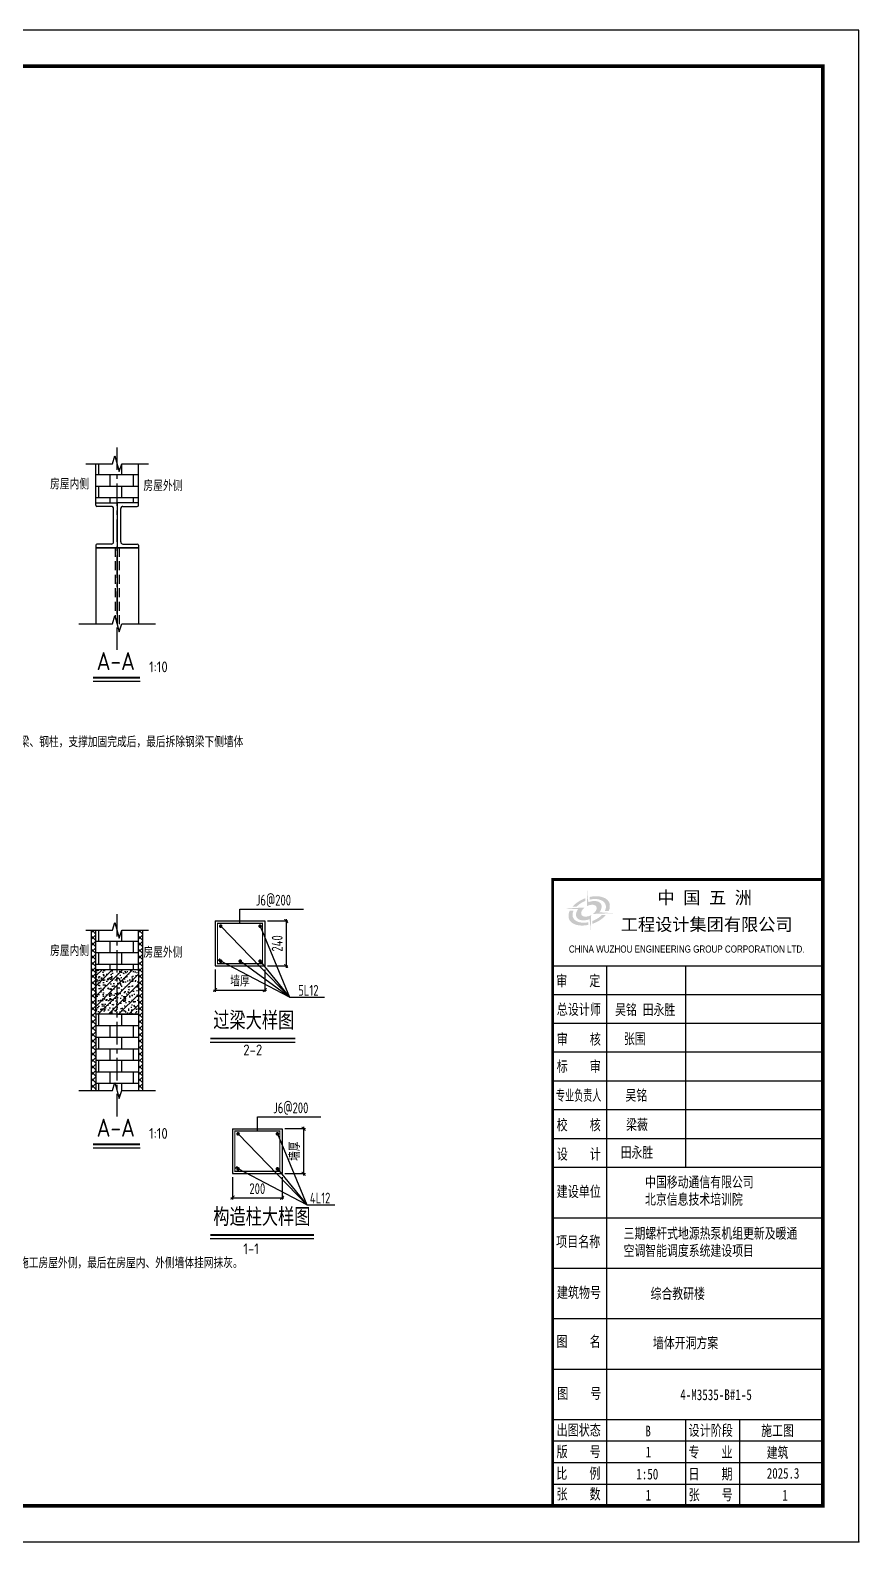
# Model space of a CAD drawing. Extents: x 4116 to 33816, y -8950 to 12050.
# Drawn here: x 22311 to 33816, y -8950 to 12050 of the extents above; entities that cross this region are included whole.
import ezdxf
from ezdxf.enums import TextEntityAlignment as Align

# ---------------------------------------------------------------- set-up
doc = ezdxf.new("R2010")
doc.units = 0
doc.header["$LTSCALE"] = 250
doc.linetypes.add('CENTER', pattern=[2, 1.25, -0.25, 0.25, -0.25])
doc.linetypes.add('DASHED', pattern=[0.75, 0.5, -0.25])
doc.layers.get('0').update_dxf_attribs({"linetype": 'CONTINUOUS'})
doc.layers.get('Defpoints').update_dxf_attribs({"linetype": 'CONTINUOUS'})
for name, color, linetype in [('AXIS', 16, 'CENTER'), ('C_BLOCK_', 7, 'CONTINUOUS'), ('DIM', 3, 'CONTINUOUS'), ('HATCH', 251, 'CONTINUOUS'), ('NUM', 7, 'CONTINUOUS'), ('Prof', 2, 'CONTINUOUS'), ('PUB_TEXT', 7, 'CONTINUOUS'), ('PUB_TITLE', 4, 'CONTINUOUS'), ('REIN', 1, 'CONTINUOUS'), ('TEXT', 7, 'CONTINUOUS'), ('THIN', 3, 'CONTINUOUS')]:
    doc.layers.add(name, color=color, linetype=linetype)
doc.styles.add('BZTK_仿宋GB2312', font='SIMFANG_0.TTF', dxfattribs={"width": 0.75})
doc.styles.add('TSSD_Dimension', font='Tssdeng.shx', dxfattribs={"width": 0.75, "bigfont": 'Hztxt.shx'})
doc.styles.add('TSSD_Norm', font='tssdeng.shx', dxfattribs={"width": 0.9, "bigfont": 'hztxt.shx'})
doc.styles.add('TSSD_Rein', font='Tssdeng.shx', dxfattribs={"width": 0.75, "bigfont": 'hztxt.shx'})
doc.styles.add('WZEDRI_STYLE1', font='SIMFANG_0.TTF', dxfattribs={"width": 0.75})
doc.styles.add('WZEDRI_STYLE2', font='arial.ttf', dxfattribs={"width": 0.65})
doc.styles.add('轴网图框300$0$BZTK_仿宋GB2312', font='', dxfattribs={"width": 0.75})
doc.styles.get('轴网图框300$0$BZTK_仿宋GB2312').set_extended_font_data('SimSun')
doc.dimstyles.new('TSSD_50_50', dxfattribs={"dimtxt": 150, "dimasz": 50, "dimexe": 25, "dimexo": 5, "dimgap": 50, "dimtad": 1, "dimdec": 0, "dimzin": 0, "dimdsep": 46, "dimtxsty": 'TSSD_Dimension', "dimblk": 'ARCHTICK', "dimblk1": 'ARCHTICK', "dimblk2": 'ARCHTICK', "dimcen": 0, "dimdle": 25, "dimclrt": 7, "dimadec": 0, "dimazin": 0, "dimtfac": 1, "dimtdec": 0, "dimtix": 1, "dimtmove": 2, "dimatfit": 3, "dimfxl": 1, "dimtolj": 1, "dimtzin": 0, "dimarcsym": 0})
pattern_1 = [(0, (1022.59, 5420.15), (0, 160), []), (90, (1022.59, 5420.15), (-160, 160), [160, -160])]
pattern_2 = [(50, (1022.59, 5420.15), (143.45204, -12.5504), [15, -165]), (355, (1022.59, 5420.15), (-27.7503, 150.4384), [12, -132]), (100.4514, (1034.54, 5419.1), (115.7019, 137.8879), [12.748, -140.2284]), (46.1842, (1022.59, 5460.15), (213.4482, -33.1038), [22.5, -247.5]), (96.6356, (1040.38, 5457.4), (186.9325, 194.8236), [19.122, -210.3426]), (351.1842, (1022.6, 5460.15), (186.9324, 194.8237), [18, -198]), (21, (1042.59, 5450.15), (119.3814, -80.5238), [15, -165]), (326, (1042.59, 5450.15), (48.6631, 145.03), [12, -132]), (71.4514, (1052.54, 5443.44), (168.0445, 64.5061), [12.748, -140.2284]), (37.5, (1022.59, 5420.15), (2.43197, 66.57877), [0, -130.4, 0, -134, 0, -132.5]), (7.5, (1022.59, 5420.15), (52.6139, 78.88234), [0, -76.4, 0, -127.4, 0, -50.5]), (327.5, (977.99, 5420.15), (106.76449, -4.51097), [0, -50, 0, -156, 0, -207]), (317.5, (957.99, 5420.15), (116.63723, 20.021), [0, -65, 0, -103.6, 0, -147]), (45, (1022.59, 5420.15), (-70.71068, 70.71068), [])]

# ---------------------------------------------------------------- blocks, each defined once
blk = doc.blocks.new('标准图框_A2_横式')
h = blk.add_hatch(color=256)
h.paths.add_polyline_path([(522.62, 174.11), (523.74, 174.11), (523.19, 173.53), (522.38, 172.89), (521.73, 172.48), (520.84, 172.02), (520.05, 171.71), (520.05, 172.5), (520.79, 172.81), (521.63, 173.29), (522.11, 173.65)])
h.paths.add_polyline_path([(513.76, 175.36), (514.79, 175.36), (514.65, 175.02), (514.5, 174.42), (514.53, 173.85), (514.65, 173.46), (514.94, 173.01), (515.27, 172.67), (515.63, 172.43), (515.94, 172.29), (516.64, 172.09), (517.29, 172.02), (517.86, 172.02), (518.39, 172.07), (518.9, 172.17), (518.9, 171.42), (518.3, 171.3), (517.53, 171.23), (516.81, 171.23), (515.78, 171.37), (515.22, 171.54), (514.79, 171.73), (514.29, 172.05), (513.93, 172.38), (513.76, 172.6), (513.54, 173.01), (513.4, 173.58), (513.4, 174.25), (513.5, 174.73), (513.62, 175.09)], flags=17)
h.paths.add_polyline_path([(517.7, 176.2), (517.86, 176.2), (517.46, 175.84), (517.22, 175.55), (517.05, 175.26), (516.9, 174.78), (516.93, 174.42), (517.05, 174.16), (517.14, 174.04), (517.41, 173.85), (517.67, 173.75), (517.98, 173.7), (518.68, 173.75), (519.18, 173.89), (519.69, 174.13), (519.52, 169.72), (519.3, 172.62), (519.28, 172.89), (519.23, 172.98), (518.68, 172.81), (517.96, 172.69), (517.07, 172.69), (516.59, 172.79), (516.11, 173.01), (515.75, 173.34), (515.63, 173.53), (515.49, 173.92), (515.46, 174.09), (515.49, 174.54), (515.63, 175.02), (515.87, 175.48), (516.06, 175.74), (515.87, 175.79), (512.01, 176.01)])
h.paths.add_polyline_path([(518.03, 178.81), (518.08, 178.81), (518.06, 178.05), (517.62, 177.88), (517.02, 177.57), (516.38, 177.13), (515.66, 176.51), (514.55, 176.51), (515.32, 177.25), (515.92, 177.71), (516.76, 178.24), (517.43, 178.57)])
h.paths.add_polyline_path([(520.62, 179.37), (521.54, 179.37), (522.38, 179.25), (523.02, 179.05), (523.72, 178.72), (524.08, 178.45), (524.51, 177.97), (524.73, 177.57), (524.87, 177.01), (524.85, 176.2), (524.78, 175.86), (524.54, 175.26), (523.48, 175.26), (523.72, 175.91), (523.77, 176.17), (523.77, 176.68), (523.72, 176.92), (523.53, 177.37), (523.31, 177.66), (523, 177.95), (522.71, 178.14), (522.42, 178.29), (521.75, 178.5), (521.06, 178.6), (520.1, 178.57), (519.23, 178.43), (519.23, 179.15), (519.81, 179.27)], flags=17)
h.paths.add_polyline_path([(518.66, 180.69), (518.66, 181), (518.87, 177.83), (518.92, 177.73), (519.23, 177.85), (520.14, 178.02), (520.96, 178.02), (521.44, 177.93), (521.75, 177.81), (522.11, 177.57), (522.4, 177.25), (522.52, 177.01), (522.59, 176.7), (522.59, 176.32), (522.42, 175.67), (522.21, 175.24), (521.99, 174.95), (522.02, 174.9), (525.83, 174.66), (520.19, 174.45), (520.55, 174.76), (520.98, 175.31), (521.15, 175.67), (521.2, 175.86), (521.2, 176.2), (521.1, 176.49), (520.96, 176.68), (520.82, 176.8), (520.41, 176.97), (519.9, 177.01), (519.16, 176.89), (518.87, 176.8), (518.49, 176.61)])
for p, q in [((509, 160), (584, 160)), ((524, 10), (524, 160)), ((546, 104), (546, 160)), ((584, 152), (509, 152)), ((584, 144), (509, 144)), ((584, 136), (509, 136)), ((584, 128), (509, 128)), ((584, 120), (509, 120)), ((584, 112), (509, 112)), ((584, 104), (509, 104)), ((584, 90), (584, 104)), ((509, 90), (584, 90)), ((584, 76), (584, 90)), ((509, 76), (584, 76)), ((583.94, 62), (583.94, 76)), ((509, 62), (583.94, 62)), ((509, 48), (584, 48)), ((509, 34), (584, 34)), ((546, 10), (546, 34)), ((561, 10), (561, 34)), ((509, 28), (584, 28)), ((509, 22), (584, 22)), ((509, 16), (584, 16))]:
    blk.add_line(p, q)
at = {"color": 7}
for points in [[(594, 420), (0, 420)], [(594, 0), (594, 420)], [(0, 0), (594, 0)]]:
    blk.add_lwpolyline(points, dxfattribs=at)
at = {"color": 4, "const_width": 0.8}
for points in [[(584, 410), (25, 410)], [(584, 10), (584, 410)]]:
    blk.add_lwpolyline(points, dxfattribs=at)
at = {"lineweight": 80, "const_width": 0.8}
blk.add_lwpolyline([(584, 10), (584, 184), (509, 184), (509, 10)], dxfattribs=at)
at = {"color": 4}
blk.add_lwpolyline([(25, 10, 0.8, 0.8, 0), (584, 10, 0, 0, 0)], format="xyseb", dxfattribs=at)
at = {"lineweight": 30, "const_width": 0.3}
blk.add_lwpolyline([(584, 10), (509, 10)], dxfattribs=at)
blk.add_point((594, 0))
at = {"lineweight": 106, "style": 'WZEDRI_STYLE1'}
for s, p in [('中 国 五 洲', (538.1, 177.24)), ('工程设计集团有限公司', (527.9, 169.77))]:
    blk.add_text(s, height=3.5, dxfattribs=at).set_placement(p)
for s, height, style, width, p in [('CHINA WUZHOU ENGINEERING GROUP CORPORATION LTD.', 2, 'WZEDRI_STYLE2', 0.8, (513.5, 163.7)), ('审    定', 3, 'BZTK_仿宋GB2312', 0.75, (509.98, 154.39)), ('总设计师', 3, 'BZTK_仿宋GB2312', 0.75, (510.13, 146.43)), ('审    核', 3, 'BZTK_仿宋GB2312', 0.75, (510.13, 138.15)), ('标    审', 3, 'BZTK_仿宋GB2312', 0.75, (510.1, 130.61)), ('专业负责人', 3, 'BZTK_仿宋GB2312', 0.6, (509.9, 122.55)), ('校    核', 3, 'BZTK_仿宋GB2312', 0.75, (510.09, 114.33)), ('设    计', 3, 'BZTK_仿宋GB2312', 0.75, (510.14, 106.24)), ('建设单位', 3, 'BZTK_仿宋GB2312', 0.75, (510.11, 95.82)), (' 项目名称', 3, 'BZTK_仿宋GB2312', 0.75, (508.41, 81.9)), ('建筑物号', 3, 'BZTK_仿宋GB2312', 0.75, (510.15, 67.77)), ('图    名', 3, 'BZTK_仿宋GB2312', 0.75, (510.06, 54.15)), ('图    号', 3, 'BZTK_仿宋GB2312', 0.75, (510.25, 39.75)), ('出图状态', 3, 'BZTK_仿宋GB2312', 0.75, (510.09, 29.55)), ('设计阶段', 3, 'BZTK_仿宋GB2312', 0.75, (546.75, 29.47)), ('版    号', 3, 'BZTK_仿宋GB2312', 0.75, (510.09, 23.55)), ('专    业', 3, 'BZTK_仿宋GB2312', 0.75, (546.68, 23.42)), ('比    例', 3, 'BZTK_仿宋GB2312', 0.75, (509.99, 17.5)), ('日    期', 3, 'BZTK_仿宋GB2312', 0.75, (546.71, 17.33)), ('张    数', 3, 'BZTK_仿宋GB2312', 0.75, (510.05, 11.77)), ('张    号', 3, 'BZTK_仿宋GB2312', 0.75, (546.74, 11.56))]:
    blk.add_text(s, height=height, dxfattribs=dict(style=style, width=width)).set_placement(p)
at = {"style": 'BZTK_仿宋GB2312', "width": 0.75}
for tag, height, p in [('工艺', 2.5, (17.5, 395)), ('总图', 2.5, (17.5, 383)), ('建筑', 2.5, (17.5, 371)), ('结构', 2.5, (17.5, 359)), ('水道', 2.5, (17.5, 347)), ('暖通', 2.5, (17.5, 335)), ('电气', 2.5, (17.5, 323)), ('电信', 2.5, (17.5, 311)), ('热机', 2.5, (17.5, 299)), ('自控', 2.5, (17.5, 287)), ('审定', 3, (534.22, 155.54)), ('总设计师', 3, (534.22, 147.54)), ('审核', 3, (534.22, 139.54)), ('标审', 3, (534.22, 131.54)), ('专业负责人', 3, (534.22, 123.54)), ('校核', 3, (534.22, 115.54)), ('设计', 3, (534.22, 107.54)), ('建筑物号', 3, (553.97, 69)), ('图名', 3, (553.69, 54.82)), ('图号', 3, (553.69, 40.89)), ('出图状态', 3, (534.55, 30.89)), ('设计阶段', 3, (572.83, 30.89)), ('版号', 3, (534.55, 24.95)), ('专业', 3, (572.83, 24.89)), ('比例', 3, (534.55, 18.89)), ('日期', 3, (572.83, 18.89)), ('张数', 3, (534.55, 13)), ('张号', 3, (572.83, 13))]:
    blk.add_attdef(tag, text='', height=height, dxfattribs=at).set_placement(p, align=Align.MIDDLE_CENTER)
at = {"style": 'BZTK_仿宋GB2312', "width": 0.75, "flags": 1}
for tag, p in [('审定签名位置_001', (564.75, 157.58)), ('总设计师签名位置_001', (564.75, 149.58)), ('审核签名位置_001', (564.75, 141.58)), ('标审签名位置_001', (564.75, 133.58)), ('专业负责人签名位置_001', (564.75, 125.58)), ('校核签名位置_001', (564.75, 117.58)), ('设计签名位置_001', (564.75, 109.58))]:
    blk.add_attdef(tag, text='', height=3, dxfattribs=at).set_placement(p, align=Align.TOP_LEFT)
at = {"style": 'BZTK_仿宋GB2312', "width": 0.75}
for tag, p in [('建设单位_001', (554, 98.5)), ('项目名称_001', (554, 84.5))]:
    blk.add_attdef(tag, text='', height=3, dxfattribs=at).set_placement(p, align=Align.TOP_LEFT)
blk = doc.blocks.new('_ArchTick')
at = {"color": 0, "linetype": 'ByBlock', "const_width": 0.3}
blk.add_lwpolyline([(-0.53, -0.53), (0.53, 0.53)], dxfattribs=at)
blk = doc.blocks.new('*D17')
at = {"layer": 'Defpoints', "color": 0, "transparency": 16777216}
for p in [(25600, -326), (25600, -951), (25865, -951)]:
    blk.add_point(p, dxfattribs=at)
at = {"layer": 'DIM', "color": 0, "lineweight": -2, "transparency": 16777216}
for p, q in [((25605, -326), (25890, -326)), ((25865, -301), (25865, -976)), ((25605, -951), (25890, -951))]:
    blk.add_line(p, q, dxfattribs=at)
at = {"layer": 'DIM', "color": 0, "lineweight": -2, "transparency": 16777216, "xscale": 50, "yscale": 50, "zscale": 50}
for p, rotation in [((25865, -326), 90), ((25865, -951), 270)]:
    blk.add_blockref('_ArchTick', p, dxfattribs=dict(at, rotation=rotation))
at = {"layer": 'DIM', "color": 7, "transparency": 16777216, "insert": (25740, -638), "char_height": 150, "attachment_point": 5, "rotation": 90, "style": 'TSSD_Dimension'}
blk.add_mtext('\\A1;240', dxfattribs=at)
blk = doc.blocks.new('*D18')
at = {"layer": 'Defpoints', "color": 0, "transparency": 16777216}
for p in [(24879, -994), (25568, -994), (25568, -1285)]:
    blk.add_point(p, dxfattribs=at)
at = {"layer": 'DIM', "color": 0, "lineweight": -2, "transparency": 16777216}
for p, q in [((24879, -999), (24879, -1310)), ((25568, -999), (25568, -1310)), ((24854, -1285), (25593, -1285))]:
    blk.add_line(p, q, dxfattribs=at)
at = {"layer": 'DIM', "color": 0, "lineweight": -2, "transparency": 16777216, "xscale": 50, "yscale": 50, "zscale": 50, "rotation": 180}
blk.add_blockref('_ArchTick', (24879, -1285), dxfattribs=at)
at = {"layer": 'DIM', "color": 0, "lineweight": -2, "transparency": 16777216, "xscale": 50, "yscale": 50, "zscale": 50}
blk.add_blockref('_ArchTick', (25568, -1285), dxfattribs=at)
at = {"layer": 'DIM', "color": 7, "transparency": 16777216, "insert": (25224, -1160), "char_height": 150, "attachment_point": 5, "style": 'TSSD_Dimension'}
blk.add_mtext('\\A1;墙厚', dxfattribs=at)
blk = doc.blocks.new('*D19')
at = {"layer": 'Defpoints', "color": 0, "transparency": 16777216}
for p in [(25841, -3211), (25841, -3836), (26106, -3836)]:
    blk.add_point(p, dxfattribs=at)
at = {"layer": 'DIM', "color": 0, "lineweight": -2, "transparency": 16777216}
for p, q in [((25846, -3211), (26131, -3211)), ((26106, -3186), (26106, -3861)), ((25846, -3836), (26131, -3836))]:
    blk.add_line(p, q, dxfattribs=at)
at = {"layer": 'DIM', "color": 0, "lineweight": -2, "transparency": 16777216, "xscale": 50, "yscale": 50, "zscale": 50}
for p, rotation in [((26106, -3211), 90), ((26106, -3836), 270)]:
    blk.add_blockref('_ArchTick', p, dxfattribs=dict(at, rotation=rotation))
at = {"layer": 'DIM', "color": 7, "transparency": 16777216, "insert": (25981, -3524), "char_height": 150, "attachment_point": 5, "rotation": 90, "style": 'TSSD_Dimension'}
blk.add_mtext('\\A1;墙厚', dxfattribs=at)
blk = doc.blocks.new('*D20')
at = {"layer": 'Defpoints', "color": 0, "transparency": 16777216}
for p in [(25120, -3879), (25809, -3879), (25809, -4170)]:
    blk.add_point(p, dxfattribs=at)
at = {"layer": 'DIM', "color": 0, "lineweight": -2, "transparency": 16777216}
for p, q in [((25120, -3884), (25120, -4195)), ((25809, -3884), (25809, -4195)), ((25095, -4170), (25834, -4170))]:
    blk.add_line(p, q, dxfattribs=at)
at = {"layer": 'DIM', "color": 0, "lineweight": -2, "transparency": 16777216, "xscale": 50, "yscale": 50, "zscale": 50, "rotation": 180}
blk.add_blockref('_ArchTick', (25120, -4170), dxfattribs=at)
at = {"layer": 'DIM', "color": 0, "lineweight": -2, "transparency": 16777216, "xscale": 50, "yscale": 50, "zscale": 50}
blk.add_blockref('_ArchTick', (25809, -4170), dxfattribs=at)
at = {"layer": 'DIM', "color": 7, "transparency": 16777216, "insert": (25464, -4045), "char_height": 150, "attachment_point": 5, "style": 'TSSD_Dimension'}
blk.add_mtext('\\A1;200', dxfattribs=at)

msp = doc.modelspace()

# ---------------------------------------------------------------- hatches: boundary and pattern name
at = {"layer": 'HATCH'}
h = msp.add_hatch(dxfattribs=at)
h.set_pattern_fill('BRICK1', color=256, scale=20, style=0)
h.set_pattern_definition([(0, (1022.59, -683.38), (0, 160), []), (90, (1022.59, -683.38), (-160, 160), [160, -160])])
h.paths.add_polyline_path([(23812.5, 6027.3), (23222.5, 6027.3), (23222.5, 5484.8), (23517.5, 5484.8), (23812.5, 5484.8)])
h = msp.add_hatch(dxfattribs=at)
h.set_pattern_fill('HOLE_MATETIEL', color=256, scale=20, style=0)
h.set_pattern_definition([(45, (372.59, -2802.21), (-44.90128, 44.90128), []), (135, (372.59, -2802.21), (-44.90128, -44.90128), [])])
h.paths.add_polyline_path([(23222.5, -455.1), (23162.5, -455.1), (23162.5, -997.6), (23162.5, -1032.6), (23162.5, -1587.6), (23162.5, -1622.6), (23162.5, -2680.2), (23222.5, -2680.2)])
h = msp.add_hatch(dxfattribs=at)
h.set_pattern_fill('BRICK1', color=256, scale=20, style=0)
h.set_pattern_definition([(0, (1022.59, -7165.77), (0, 160), []), (90, (1022.59, -7165.77), (-160, 160), [160, -160])])
h.paths.add_polyline_path([(23812.5, -455.1), (23222.5, -455.1), (23222.5, -997.6), (23517.5, -997.6), (23812.5, -997.6)])
h = msp.add_hatch(dxfattribs=at)
h.set_pattern_fill('HOLE_MATETIEL', color=256, scale=20, style=0)
h.set_pattern_definition([(45, (1022.59, -2802.21), (-44.90128, 44.90128), []), (135, (1022.59, -2802.21), (-44.90128, -44.90128), [])])
h.paths.add_polyline_path([(23872.5, -455.1), (23812.5, -455.1), (23812.5, -997.6), (23812.5, -1032.6), (23812.5, -1587.6), (23812.5, -1622.6), (23812.5, -2680.2), (23872.5, -2680.2)])
h = msp.add_hatch(dxfattribs=at)
h.set_pattern_fill('ARMORED', color=256, scale=20, style=0)
h.set_pattern_definition(pattern_2)
h.paths.add_polyline_path([(23517.5, -997.6), (23222.5, -997.6), (23222.5, -1622.6), (23517.5, -1622.6)])
h = msp.add_hatch(dxfattribs=at)
h.set_pattern_fill('CONCRETE1', color=256, scale=50, style=0)
h.set_pattern_definition([(37.5, (1022.59, -2802.21), (6.0799, 166.4469), [0, -326, 0, -335, 0, -331.25]), (7.5, (1022.59, -2802.21), (131.5348, 197.2059), [0, -191, 0, -318.5, 0, -126.25]), (327.5, (911.09, -2802.21), (266.9112, -11.2774), [0, -125, 0, -390, 0, -517.5]), (317.5, (861.1, -2802.21), (291.593, 50.0525), [0, -162.5, 0, -259, 0, -367.5])])
h.paths.add_polyline_path([(23467.5, -1077.6, 0.4142136), (23437.5, -1047.6), (23237.5, -1047.6, -0.4142136), (23222.5, -1032.6), (23222.5, -1587.6, -0.4142136), (23237.5, -1572.6), (23437.5, -1572.6, 0.4142136), (23467.5, -1542.6)])
h = msp.add_hatch(dxfattribs=at)
h.set_pattern_fill('ARMORED', color=256, scale=20, style=0)
h.set_pattern_definition(pattern_2)
h.paths.add_polyline_path([(23812.5, -997.6), (23517.5, -997.6), (23517.5, -1622.6), (23812.5, -1622.6)])
h = msp.add_hatch(dxfattribs=at)
h.set_pattern_fill('BRICK1', color=256, scale=20, style=0)
h.set_pattern_definition(pattern_1)
h.paths.add_polyline_path([(23517.5, -1622.6), (23222.5, -1622.6), (23222.5, -2680.2), (23452.5, -2680.2), (23487.5, -2570.2), (23517.5, -2680.2)])
h = msp.add_hatch(dxfattribs=at)
h.set_pattern_fill('BRICK1', color=256, scale=20, style=0)
h.set_pattern_definition(pattern_1)
h.paths.add_polyline_path([(23812.5, -1622.6), (23517.5, -1622.6), (23517.5, -2680.2), (23547.5, -2790.2), (23582.5, -2680.2), (23812.5, -2680.2)])

# ---------------------------------------------------------------- linework, layer by layer
for p, q in [((23222.5, 5484.8), (23222.5, 6027.3)), ((23812.5, 5484.8), (23812.5, 6027.3)), ((23222.5, 4859.8), (23222.5, 3802.2)), ((23517.5, 4859.8), (23222.5, 4859.8)), ((23517.5, 4859.8), (23517.5, 3802.2)), ((23517.5, 4859.8), (23517.5, 3802.2)), ((23517.5, 4859.8), (23812.5, 4859.8)), ((23812.5, 4859.8), (23812.5, 3802.2)), ((23162.5, -2680.2), (23162.5, -455.1)), ((23222.5, -997.6), (23222.5, -455.1)), ((23812.5, -997.6), (23812.5, -455.1)), ((23872.5, -2680.2), (23872.5, -455.1)), ((23222.5, -1032.6), (23222.5, -1587.6)), ((23812.5, -1032.6), (23812.5, -1587.6)), ((23222.5, -1622.6), (23222.5, -2680.2)), ((23517.5, -1622.6), (23222.5, -1622.6)), ((23517.5, -1622.6), (23812.5, -1622.6)), ((23812.5, -1622.6), (23812.5, -2680.2))]:
    msp.add_line(p, q)
at = {"linetype": 'DASHED'}
for p, q in [((23491.3, 4859.8), (23491.3, 3898.3)), ((23543.7, 4859.8), (23543.7, 3706.1))]:
    msp.add_line(p, q, dxfattribs=at)
msp.add_lwpolyline([(23222.5, -997.6), (23812.5, -997.6), (23812.5, -1622.6), (23222.5, -1622.6)], close=True)
at = {"layer": 'AXIS'}
for p, q in [((23517.5, 3440.9), (23517.5, 6257.3)), ((23517.5, -3041.5), (23517.5, -225.1))]:
    msp.add_line(p, q, dxfattribs=at)
at = {"layer": 'NUM', "const_width": 25}
for points in [[(23182.5, 3054.1), (23836.3, 3054.1)], [(24811.3, -1959.8), (25990.2, -1959.8)], [(23182.5, -3428.3), (23836.3, -3428.3)], [(24811.3, -4688.7), (26251.1, -4688.7)]]:
    msp.add_lwpolyline(points, dxfattribs=at)
at = {"layer": 'NUM'}
for points in [[(23182.5, 3004.1), (23836.3, 3004.1)], [(24811.3, -2009.8), (25990.2, -2009.8)], [(23182.5, -3478.3), (23836.3, -3478.3)], [(24811.3, -4738.7), (26251.1, -4738.7)]]:
    msp.add_lwpolyline(points, dxfattribs=at)
at = {"layer": 'Prof'}
for p, q in [((23222.5, 5449.8), (23222.5, 5484.8)), ((23222.5, 5484.8), (23517.5, 5484.8)), ((23812.5, 5484.8), (23517.5, 5484.8)), ((23517.5, 5484.8), (23517.5, 4859.8)), ((23517.5, 5484.8), (23517.5, 4859.8)), ((23812.5, 5449.8), (23812.5, 5484.8)), ((23437.5, 5434.8), (23237.5, 5434.8)), ((23467.5, 4939.8), (23467.5, 5404.8)), ((23567.5, 4939.8), (23567.5, 5404.8)), ((23597.5, 5434.8), (23797.5, 5434.8)), ((23222.5, 4894.8), (23222.5, 4859.8)), ((23222.5, 4859.8), (23517.5, 4859.8)), ((23437.5, 4909.8), (23237.5, 4909.8)), ((23812.5, 4859.8), (23517.5, 4859.8)), ((23597.5, 4909.8), (23797.5, 4909.8)), ((23812.5, 4894.8), (23812.5, 4859.8)), ((25223.5, -358.4), (25223.5, -161.5)), ((25223.5, -161.5), (26106.6, -161.5)), ((24879, -325.9), (25568, -325.9)), ((24879, -325.9), (24879, -950.9)), ((24955.4, -397.6), (25908.8, -1384.3)), ((25502.4, -397.6), (25908.8, -1384.3)), ((25568, -325.9), (25568, -950.9)), ((24879, -950.9), (25568, -950.9)), ((25908.8, -1384.3), (24955.4, -884.1)), ((25908.8, -1384.3), (25226.1, -884.1)), ((25502.4, -884.1), (25908.8, -1384.3)), ((25908.8, -1384.3), (26395.2, -1384.3)), ((25464.5, -3243.7), (25464.5, -3046.9)), ((25464.5, -3046.9), (26347.6, -3046.9)), ((25119.9, -3211.2), (25809, -3211.2)), ((25119.9, -3211.2), (25119.9, -3836.2)), ((25196.4, -3283), (26149.7, -4269.6)), ((25743.4, -3283), (26149.7, -4269.6)), ((25809, -3211.2), (25809, -3836.2)), ((26149.7, -4269.6), (25196.4, -3769.5)), ((25743.4, -3769.5), (26149.7, -4269.6)), ((25119.9, -3836.2), (25809, -3836.2)), ((26149.7, -4269.6), (26540.2, -4269.6))]:
    msp.add_line(p, q, dxfattribs=at)
for centre, radius, start, end in [((23237.5, 5449.8), 15, 180, 270), ((23437.5, 5404.8), 30, 0, 90), ((23597.5, 5404.8), 30, 90, 180), ((23797.5, 5449.8), 15, 270, 0), ((23237.5, 4894.8), 15, 90, 180), ((23437.5, 4939.8), 30, 270, 0), ((23597.5, 4939.8), 30, 180, 270), ((23797.5, 4894.8), 15, 0, 90)]:
    msp.add_arc(centre, radius, start, end, dxfattribs=at)
at = {"layer": 'PUB_TITLE'}
msp.add_lwpolyline([(4115.8, -8950.4), (33815.8, -8950.4), (33815.8, 12049.6), (4115.8, 12049.6)], close=True, dxfattribs=at)
at = {"layer": 'PUB_TITLE', "const_width": 50}
msp.add_lwpolyline([(5365.8, -8450.4), (33315.8, -8450.4), (33315.8, 11549.6), (5365.8, 11549.6)], close=True, dxfattribs=at)
at = {"layer": 'REIN', "const_width": 15}
for points in [[(24946.8, -847.7), (24911.5, -883), (24911.5, -918.4), (25535.5, -918.4), (25535.5, -358.4), (24911.5, -358.4), (24911.5, -918.4), (24946.8, -918.4), (24982.2, -883)], [(25187.8, -3733), (25152.4, -3768.3), (25152.4, -3803.7), (25776.5, -3803.7), (25776.5, -3243.7), (25152.4, -3243.7), (25152.4, -3803.7), (25187.8, -3803.7), (25223.1, -3768.3)]]:
    msp.add_lwpolyline(points, dxfattribs=at)
at = {"layer": 'REIN', "const_width": 25}
for points in [[(24942.9, -397.6, 1), (24967.9, -397.6, 1)], [(25489.9, -397.6, 1), (25514.9, -397.6, 1)], [(24942.9, -884.1, 1), (24967.9, -884.1, 1)], [(25213.6, -884.1, 1), (25238.6, -884.1, 1)], [(25489.9, -884.1, 1), (25514.9, -884.1, 1)], [(25183.9, -3283, 1), (25208.9, -3283, 1)], [(25730.9, -3283, 1), (25755.9, -3283, 1)], [(25183.9, -3769.5, 1), (25208.9, -3769.5, 1)], [(25730.9, -3769.5, 1), (25755.9, -3769.5, 1)]]:
    msp.add_lwpolyline(points, format="xyb", close=True, dxfattribs=at)
at = {"layer": 'THIN'}
for points in [[(23082.5, 6027.3), (23452.5, 6027.3), (23487.5, 6137.3), (23547.5, 5917.3), (23582.5, 6027.3), (23952.5, 6027.3)], [(22985.9, 3802.2), (23452.5, 3802.2), (23487.5, 3912.2), (23547.5, 3692.2), (23582.5, 3802.2), (24049.1, 3802.2)], [(23082.5, -455.1), (23452.5, -455.1), (23487.5, -345.1), (23547.5, -565.1), (23582.5, -455.1), (23952.5, -455.1)], [(22985.9, -2680.2), (23452.5, -2680.2), (23487.5, -2570.2), (23547.5, -2790.2), (23582.5, -2680.2), (24049.1, -2680.2)]]:
    msp.add_lwpolyline(points, dxfattribs=at)

# ---------------------------------------------------------------- block references
at = {"layer": 'C_BLOCK_', "xscale": 50, "yscale": 50, "zscale": 50}
msp.add_blockref('标准图框_A2_横式', (4115.8, -8950.4), dxfattribs=at)

# ---------------------------------------------------------------- texts
at = {"layer": 'NUM', "style": 'TSSD_Norm', "width": 0.9}
for s, height, p in [('A-A', 250, (23232.5, 3084.9)), ('1:10', 150, (23961.3, 3084.9)), ('过梁大样图', 250, (24852.4, -1909.8)), ('A-A', 250, (23232.5, -3397.5)), ('1:10', 150, (23961.3, -3397.5)), ('构造柱大样图', 250, (24852.4, -4638.7))]:
    msp.add_text(s, height=height, dxfattribs=at).set_placement(p, align=Align.BOTTOM_LEFT)
at = {"layer": 'PUB_TEXT', "width": 0.75}
for s, height, style, p in [('吴铭', 147.41, 'BZTK_仿宋GB2312', (30433, -1630.5)), ('田永胜', 147.41, 'BZTK_仿宋GB2312', (30815.5, -1630.5)), ('张围', 147.41, 'BZTK_仿宋GB2312', (30554.4, -2035.7)), ('吴铭', 147.41, 'BZTK_仿宋GB2312', (30576.9, -2820.6)), ('梁薇', 147.41, 'BZTK_仿宋GB2312', (30585.8, -3229)), ('田永胜', 147.41, 'BZTK_仿宋GB2312', (30509.5, -3613.1)), ('中国移动通信有限公司', 147.41, 'BZTK_仿宋GB2312', (30848.3, -4026.2)), ('北京信息技术培训院', 147.41, 'BZTK_仿宋GB2312', (30848.3, -4266.2)), ('三期螺杆式地源热泵机组更新及暖通', 147.41, 'BZTK_仿宋GB2312', (30550.7, -4738.3)), ('空调智能调度系统建设项目', 147.41, 'BZTK_仿宋GB2312', (30550.7, -4978.3)), ('综合教研楼', 147.41, 'BZTK_仿宋GB2312', (30925.4, -5575.6)), ('墙体开洞方案', 147.41, 'BZTK_仿宋GB2312', (30958.6, -6260.1)), ('4-M3535-B#1-5', 150, '轴网图框300$0$BZTK_仿宋GB2312', (31336.7, -6982.7)), ('B', 150, '轴网图框300$0$BZTK_仿宋GB2312', (30852.2, -7487)), ('施工图', 147.41, 'BZTK_仿宋GB2312', (32461.3, -7478.1)), ('1', 150, '轴网图框300$0$BZTK_仿宋GB2312', (30856.2, -7777.5)), ('建筑', 147.41, 'BZTK_仿宋GB2312', (32537.1, -7783.6)), ('1:50', 150, '轴网图框300$0$BZTK_仿宋GB2312', (30726.2, -8084.8)), ('2025.3', 147.41, 'BZTK_仿宋GB2312', (32539.8, -8073.1)), ('1', 150, '轴网图框300$0$BZTK_仿宋GB2312', (30856.2, -8377.5)), ('1', 150, '轴网图框300$0$BZTK_仿宋GB2312', (32754.3, -8378.7))]:
    msp.add_text(s, height=height, dxfattribs=dict(at, style=style)).set_placement(p)
at = {"layer": 'TEXT'}
for s, style, width, p in [('房屋内侧', 'TSSD_Norm', 0.9, (22586.9, 5670.4)), ('房屋外侧', 'TSSD_Norm', 0.9, (23883.4, 5647.1)), ('开洞作法：齐原门洞过梁上部凿除半墙宽的横槽，可先凿除房屋内侧，将28C#槽钢置于横槽内，下部支撑钢柱，然后再凿除房屋外侧对应高度的横槽，同样方式支撑钢梁、钢柱，支撑加固完成后，最后拆除钢梁下侧墙体', 'TSSD_Norm', 0.9, (12187.3, 2088.6)), ('J6@200', 'TSSD_Rein', 0.75, (25442.1, -111.5)), ('房屋内侧', 'TSSD_Norm', 0.9, (22586.9, -812)), ('房屋外侧', 'TSSD_Norm', 0.9, (23883.4, -835.3)), ('5L12', 'TSSD_Rein', 0.75, (26032.1, -1365)), ('2-2', 'TSSD_Norm', 0.9, (25268.9, -2192.9)), ('J6@200', 'TSSD_Rein', 0.75, (25683, -2996.9)), ('4L12', 'TSSD_Rein', 0.75, (26194, -4250.4)), ('1-1', 'TSSD_Norm', 0.9, (25268.9, -4955.8)), ('恢复洞口作法：先将砌块填充至支撑钢梁底部，同时施工门洞构造柱和过梁，然后将房屋内侧钢梁、钢柱拆除，拆除空隙用砌块填充，再同样方式施工房屋外侧，最后在房屋内、外侧墙体挂网抹灰。', 'TSSD_Norm', 0.9, (13516, -5150.5))]:
    msp.add_text(s, height=150, dxfattribs=dict(at, style=style, width=width)).set_placement(p)

# ---------------------------------------------------------------- dimensions: what is measured, and where the dimension line sits
at = {"layer": 'DIM'}
for base, p1, p2, text, picture, middle in [((25865.3, -950.9), (25600.4, -325.9), (25600.4, -950.9), '240', '*D17', (25740.3, -638.4)), ((26106.2, -3836.2), (25841.4, -3211.2), (25841.4, -3836.2), '墙厚', '*D19', (25981.2, -3523.7))]:
    dim = msp.add_linear_dim(base=base, p1=p1, p2=p2, angle=90, text=text, dimstyle='TSSD_50_50', dxfattribs=at)
    dim.commit()
    dim.dimension.update_dxf_attribs({"geometry": picture, "text_midpoint": middle})
for base, p1, p2, text, picture, middle in [((25568, -1284.5), (24879, -993.7), (25568, -993.7), '墙厚', '*D18', (25223.5, -1159.5)), ((25809, -4169.8), (25119.9, -3879), (25809, -3879), '200', '*D20', (25464.5, -4044.8))]:
    dim = msp.add_linear_dim(base=base, p1=p1, p2=p2, text=text, dimstyle='TSSD_50_50', dxfattribs=at)
    dim.commit()
    dim.dimension.update_dxf_attribs({"geometry": picture, "text_midpoint": middle})

doc.saveas('drawing.dxf')
